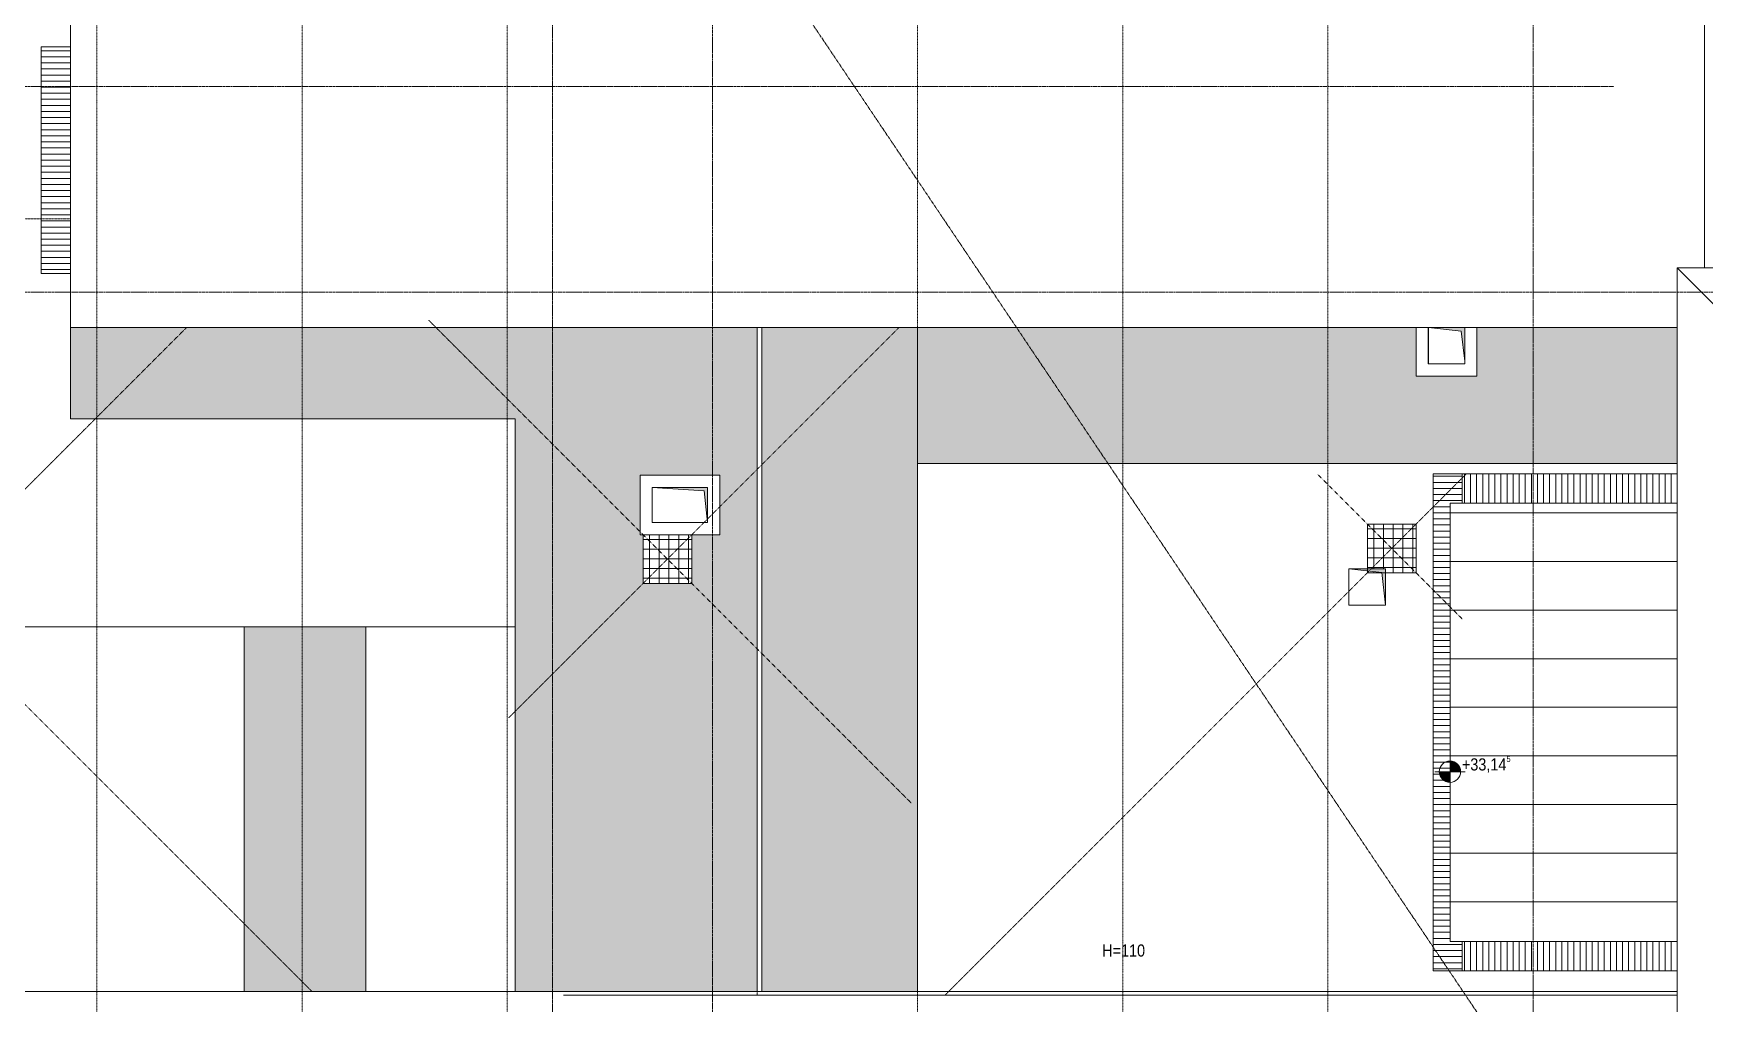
# Model space of a CAD drawing. Header units: centimetres. Extents: x -4512 to 25286, y -2765 to 13485.
# Drawn here: x 17873 to 19247, y 10356 to 11154 of the extents above; entities that cross this region are included whole.
import ezdxf

# ---------------------------------------------------------------- set-up
doc = ezdxf.new("R2010")
doc.units = ezdxf.units.CM
for name, pattern in [('_3D Schnittbereich_', [0.6000000000000001, 0.4, -0.2]), ('_Schnittlinie_', [0.6, 0.3, -0.1, 0.1, -0.1]), ('DB_Strichpunkt', [0.28, 0.15, -0.065, 0, -0.065]), ('Rasterlinie', [2.2225, 1.27, -0.3175000000000001, 0.3175000000000001, -0.3175000000000001]), ('Verdeckt 0_5', [0.10584, 0.05292, -0.05292])]:
    doc.linetypes.add(name, pattern=pattern)
for name, color, linetype, lineweight in [('A-AREA', 7, 'Continuous', 9), ('A-DETL-GENF', 7, 'Continuous', 9), ('A-DETL-THIN', 7, 'Continuous', 5), ('A-FLOR', 7, 'Continuous', 9), ('A-FLOR-HRAL', 7, 'Continuous', 9), ('A-FLOR-PATT', 7, 'Continuous', 9), ('A-GENM', 7, 'Continuous', 9), ('A-ROOF', 7, 'Continuous', 9), ('A-ROOF-PATT', 7, 'Continuous', 9), ('G-ANNO-DIMS', 7, 'Continuous', 5), ('I-WALL', 7, 'Continuous', 9), ('S-GRID', 7, 'Continuous', 5), ('Text', 7, 'Continuous', 5)]:
    doc.layers.add(name, color=color, linetype=linetype, lineweight=lineweight)
doc.layers.add('A-DETL', color=251, linetype='Continuous', lineweight=9, true_color=0x4f4f4f)
doc.layers.add('G-ANNO-SYMB', color=9, linetype='_3D Schnittbereich_', lineweight=5, true_color=0xc0c0c0)
doc.styles.add('Arial Unicode MS_1', font='ARIALUNI.ttf', dxfattribs={"width": 0.85, "height": 9.999999999999998})
pattern_1 = [(90, (0, 0), (-5, 3e-16), [])]

# ---------------------------------------------------------------- blocks, each defined once
blk = doc.blocks.new('062_HNP_Attikaverblechung - 062_Attikaverblechung-14013498-DD - FOK AF 300')
at = {"layer": 'A-GENM', "lineweight": 5}
for p, q in [((6.193e-13, -8.46e-13), (1085.488907492979, -8.46e-13)), ((1039.488907492979, -46.00000000000082), (1085.488907492979, -8.528e-13)), ((1039.488907492979, -46.00000000000086), (14.03172891587576, -46.00000000000086))]:
    blk.add_line(p, q, dxfattribs=at)
blk = doc.blocks.new('062_HNP_Attikaverblechung - 062_Attikaverblechung-6713852-DD - FOK AF 300')
at = {"layer": 'A-GENM', "lineweight": 5}
blk.add_line((3249.097217365107, -46.00000000000086), (2.465829611048702, -46.00000000000086), dxfattribs=at)
blk = doc.blocks.new('062_HNP_Attikaverblechung - 062_Attikaverblechung-14013504-DD - FOK AF 300')
at = {"layer": 'A-GENM', "lineweight": 5}
for p, q in [((6.091e-13, -8.46e-13), (527.2997925750102, -8.46e-13)), ((46.0000000000007, -46.00000000000086), (6.226e-13, -8.325e-13)), ((573.29979257501, -46.00000000000082), (527.2997925750102, -8.054e-13)), ((573.29979257501, -46.00000000000086), (46.0000000000007, -46.00000000000086))]:
    blk.add_line(p, q, dxfattribs=at)
blk = doc.blocks.new('Typ des oberen Holms - Oberer Geländerholm_Innen_-6970610-DD - FOK AF 300')
at = {"layer": 'A-FLOR-HRAL'}
for p, q in [((31791.44532210947, 10366.41409288959), (31791.44532210947, 10912.41409288946)), ((31795.44532210947, 10912.41409288946), (31795.44532210947, 10366.41409288959))]:
    blk.add_line(p, q, dxfattribs=at)
blk = doc.blocks.new('Typ des oberen Holms - Oberer Geländerholm_Innen_-V1-DD - FOK AF 300')
at = {"layer": 'A-FLOR-HRAL'}
for p, q in [((31791.44532210947, 10366.41409288959), (31791.44532210947, 10912.41409288946)), ((31795.44532210947, 10366.41409288959), (31795.44532210947, 10912.41409288946))]:
    blk.add_line(p, q, dxfattribs=at)
blk = doc.blocks.new('HNP_BD_Symbol - BD_Symbol-8609981-DD - FOK AF 300')
at = {"layer": 'A-DETL-GENF', "true_color": 0xc0c0c0}
blk.add_hatch(color=9, dxfattribs=at).paths.add_polyline_path([(27.73875985363659, -0.251248905116995), (4.626008e-10, -0.251248905116995), (4.621677e-10, -29.99999999996416), (2.999999999986323, -2.999999999966399), (23.91319806139718, -0.6763113264766889)])
at = {"layer": 'A-DETL-GENF'}
for p, q in [((-1.218e-13, -30.0000000000019), (2.999999999999941, -2.999999999999984)), ((2.99999999999994, -2.999999999999988), (27.73875985364907, -0.2512489051500661))]:
    blk.add_line(p, q, dxfattribs=at)
at = {"layer": 'A-GENM'}
blk.add_line((29.99999999999985, -30.0000000000019), (-1.218e-13, -30.0000000000019), dxfattribs=at)
blk = doc.blocks.new('HNP_BD_Symbol - BD_Symbol-17368624-DD - FOK AF 300')
at = {"layer": 'A-DETL-GENF', "true_color": 0xc0c0c0}
blk.add_hatch(color=9, dxfattribs=at).paths.add_polyline_path([(28.99999999985523, 3.85501e-11), (2.2982772e-09, 3.37855e-11), (1.806222e-10, -45.49999999976442), (2.899999999987646, -2.899999997636525), (19.03046773593304, -1.107725807083215)])
at = {"layer": 'A-DETL-GENF'}
for p, q in [((-1.218e-13, -45.50000000019567), (2.89999999999994, -2.899999999999991)), ((2.89999999999994, -2.899999999999991), (28.99999999999944, -2.37e-14))]:
    blk.add_line(p, q, dxfattribs=at)
blk = doc.blocks.new('HNP-Rigol - Rigol-11358070-DD - FOK AF 300')
at = {"layer": 'A-GENM', "lineweight": 5}
for p, q in [((-93.20187588202604, -11.99999999999964), (-93.20187588202604, 12.00000000000022)), ((-93.20187588202604, 12.00000000000022), (93.20187588202607, 12.00000000000022)), ((93.20187588202606, 12.00000000000022), (93.20187588202606, -11.99999999999964))]:
    blk.add_line(p, q, dxfattribs=at)
blk = doc.blocks.new('HNP-Rigol - Rigol-16623609-DD - FOK AF 300')
at = {"layer": 'A-GENM', "lineweight": 5}
h = blk.add_hatch(dxfattribs=at)
h.set_pattern_fill('FP_5', color=256, style=0, pattern_type=2)
h.set_pattern_definition(pattern_1)
h.paths.add_polyline_path([(-204.2499999999891, -12.00000000002932), (-180.2499999989481, -12.00000000002932), (-180.2499999989481, -2.000000000021203), (180.2500000000136, -2.000000000021203), (180.2807475465973, -12.00000000002932), (204.2500000000112, -12.00000000002932), (204.2500000000112, 11.99999999996955), (-204.2499999999891, 11.99999999996955)])
for p, q in [((204.2499999999999, 12.00000000000022), (-204.25, 12.00000000000022)), ((-204.25, 12.00000000000022), (-204.25, -12.00000000000019)), ((-204.25, 12.00000000000022), (204.2500000000001, 12.00000000000022)), ((-204.25, -11.99999999999964), (-204.25, 12.00000000000022)), ((204.2499999999999, -12.00000000000019), (204.2499999999999, 12.00000000000022)), ((204.25, 12.00000000000022), (204.25, -11.99999999999964)), ((-204.25, -12.00000000000019), (-180.249999998959, -12.00000000000019)), ((-180.249999998959, -11.99999999999964), (-204.25, -11.99999999999964)), ((180.2500000000025, -12.00000000000019), (204.2499999999999, -12.00000000000019)), ((204.25, -11.99999999999964), (180.2500000000026, -11.99999999999964))]:
    blk.add_line(p, q, dxfattribs=at)
blk = doc.blocks.new('HNP-Rigol - Rigol-13481191-DD - FOK AF 300')
at = {"layer": 'A-GENM', "lineweight": 5}
h = blk.add_hatch(dxfattribs=at)
h.set_pattern_fill('FP_5', color=256, style=0, pattern_type=2)
h.set_pattern_definition(pattern_1)
h.paths.add_polyline_path([(-53.9264942298835, 11.99999999998948), (-87.20840352629027, 11.99999999998948), (-87.20840352629027, -12.00000000001113), (89.67423313727096, -12.00000000001113), (89.67423313727096, 11.99999999998948), (-10.98473410251057, 11.99999999998948)])
for p, q in [((89.67423313730642, 12.00000000000022), (-87.20840352626333, 12.00000000000022)), ((-87.20840352626333, 12.00000000000022), (89.67423313730656, 12.00000000000022)), ((89.67423313730642, -12.00000000000019), (89.67423313730642, 12.00000000000022)), ((89.67423313730654, 12.00000000000022), (89.67423313730654, -11.99999999999964))]:
    blk.add_line(p, q, dxfattribs=at)
blk = doc.blocks.new('HNP-Rigol - Rigol-V38-DD - FOK AF 300')
at = {"layer": 'A-GENM', "lineweight": 5}
h = blk.add_hatch(dxfattribs=at)
h.set_pattern_fill('FP_5', color=256, style=0, pattern_type=2)
h.set_pattern_definition(pattern_1)
h.paths.add_polyline_path([(71.07450862170666, 11.99999999998514), (-87.20840352629027, 11.96925245340145), (-87.20840352629027, -12.000000000012), (89.67423313727096, -12.00000000001243), (89.67423313727096, 11.99999999964036), (71.6742331372716, 11.99999999998514)])
for p, q in [((89.67423313730642, -12.00000000000019), (89.67423313730642, 12.00000000000022)), ((89.67423313730654, 12.00000000000022), (89.67423313730654, -11.99999999999964)), ((-87.20840352626333, -12.00000000000019), (89.67423313730642, -12.00000000000019)), ((89.67423313730654, -11.99999999999964), (-87.20840352626333, -11.99999999999964))]:
    blk.add_line(p, q, dxfattribs=at)
blk = doc.blocks.new('HNP_BD_Symbol - BD_Symbol-V55-DD - FOK AF 300')
at = {"layer": 'A-DETL-GENF', "true_color": 0xc0c0c0}
blk.add_hatch(color=9, dxfattribs=at).paths.add_polyline_path([(29.99999999998711, 3.89832e-11), (-1.21281e-11, 3.89832e-11), (-1.21281e-11, -29.99999999996286), (2.999999999988056, -2.999999999960768)])
at = {"layer": 'A-DETL-GENF'}
for p, q in [((29.99999999999945, -1.151e-13), (-1.218e-13, -1.151e-13)), ((-1.218e-13, -1.151e-13), (-1.218e-13, -30.0000000000019)), ((-1.218e-13, -30.0000000000019), (2.999999999999941, -2.999999999999984)), ((2.99999999999994, -2.999999999999988), (29.99999999999944, -2.33e-14))]:
    blk.add_line(p, q, dxfattribs=at)
at = {"layer": 'A-GENM'}
for p, q in [((-1.218e-13, 0), (-1.218e-13, -30.0000000000019)), ((29.99999999999985, 0), (-1.218e-13, 0)), ((29.99999999999985, 0), (29.99999999999985, -30.0000000000019)), ((29.99999999999985, -30.0000000000019), (-1.218e-13, -30.0000000000019))]:
    blk.add_line(p, q, dxfattribs=at)
blk = doc.blocks.new('Höhenkoten - Roh-32967-DD - FOK AF 300')
at = {"layer": 'G-ANNO-DIMS'}
h = blk.add_hatch(color=256, dxfattribs=at)
edge = h.paths.add_edge_path()
edge.add_arc((-0.0027363332696677, -1.1e-15), 0.1755155214602179, 89.10670749709578, 180.0000000000002, ccw=False)
edge.add_line((6e-16, 0.1754941900852822), (4e-16, -1.1e-15))
edge.add_line((4e-16, -1.1e-15), (-0.1782518547298856, -6e-16))
h = blk.add_hatch(color=256, dxfattribs=at)
edge = h.paths.add_edge_path()
edge.add_arc((-0.0027363332696677, 3e-16), 0.1755155214602181, 270.89329250290405, 359.99999999999847, ccw=False)
edge.add_line((2e-16, -0.1754941900852832), (4e-16, -1e-15))
edge.add_line((4e-16, -1e-15), (0.1727791881905504, -3.3e-15))
for p, q in [((-0.2527363332696674, 0), (0.2472636667303326, 0)), ((-0.2014091323909538, 0), (0.1981284657474312, 0)), ((8e-16, 0.2549520929039358), (0, -0.2549520929039358)), ((4e-16, -1.1e-15), (6e-16, 0.1754941900852822)), ((-0.1782518547298856, -6e-16), (4e-16, -1.1e-15)), ((0.1727791881905504, -3.3e-15), (4e-16, -1e-15)), ((4e-16, -1e-15), (2e-16, -0.1754941900852832))]:
    blk.add_line(p, q, dxfattribs=at)
blk.add_circle((-0.0027363332696675, 0), 0.1755155214602182, dxfattribs=at)
for centre, radius, start, end in [((-0.0027363332696677, -1.1e-15), 0.1755155214602179, 89.10670749709544, 179.9999999999998), ((-0.0027363332696677, 3e-16), 0.1755155214602181, 270.8932925029036, 359.9999999999981)]:
    blk.add_arc(centre, radius, start, end, dxfattribs=at)

msp = doc.modelspace()

# ---------------------------------------------------------------- hatches: boundary and pattern name
at = {"layer": 'A-DETL-GENF', "lineweight": 5}
h = msp.add_hatch(dxfattribs=at)
h.set_pattern_fill('FP_150', color=256, style=0, pattern_type=2)
h.set_pattern_definition([(0, (12279.38025229197, 2058.914), (0, 8), []), (90, (12279.38025229197, 2058.914), (-8, 5e-16), [])])
h.paths.add_polyline_path([(18984.88755823032, 10710.7043962642), (19010.13797253736, 10710.7043962642), (19010.13797253736, 10750.7043962642), (18970.13797253737, 10750.7043962642), (18970.13797253737, 10713.914092892), (18984.88755823032, 10713.914092892)])
h.paths.add_polyline_path([(18970.13797253737, 10710.7043962642), (18981.91085785563, 10710.7043962642), (18981.88755823031, 10710.914092892), (18970.13797253737, 10712.21960241343), (18970.13797253737, 10710.914092892)])
h = msp.add_hatch(dxfattribs=at)
h.set_pattern_fill('FP_152', color=256, style=0, pattern_type=2)
h.set_pattern_definition([(0, (11683.63125229197, 2050.124), (0, 8), []), (90, (11683.63125229197, 2050.124), (-8, 5e-16), [])])
h.paths.add_polyline_path([(18414.38925987067, 10701.91409288952), (18414.38925987067, 10741.91409288952), (18374.38925987067, 10741.91409288952), (18374.38925987067, 10701.91409288952), (18406.86895755213, 10701.91409288952)])
at = {"layer": 'A-FLOR-PATT', "true_color": 0xeef1d8}
h = msp.add_hatch(color=254, dxfattribs=at)
h.paths.add_polyline_path([(15996.59081027089, 10366.41409288959), (16258.69272080971, 10366.4140928896), (16258.69272080971, 11258.64307972818), (17020.82481850425, 11258.64307972818), (17020.82481850425, 11397.41409288946), (17038.32410125745, 11397.41409288947), (17038.32410125745, 11684.16409288946), (15978.38925988319, 11684.16409288946), (15978.38925988319, 10880.91409288349), (16047.38925988318, 10880.91409288348), (16047.38925988318, 10840.91409288348), (16007.38925988318, 10840.91409288348), (16007.38925988318, 10820.91409288348), (15978.38925988319, 10820.91409288348), (15978.38925988319, 10366.41409288959)])
h.paths.add_polyline_path([(17131.30090584521, 10366.41409288959), (17131.30090584521, 10647.15371337579), (17031.22715797567, 10647.15371337579), (17031.22715797567, 10366.41409288959), (17129.2221912896, 10366.41409288959)])
h.paths.add_polyline_path([(18129.23021410232, 10366.41409288959), (18146.27084588423, 10366.41409288959), (18146.27084588423, 10666.21653746148), (18046.1970980147, 10666.21653746148), (18046.1970980147, 10366.41409288959)])
h.paths.add_polyline_path([(18269.17772896189, 10366.41409288959), (18468.06857440147, 10366.41409288959), (18468.06857440147, 10912.41409288946), (17903.38925988042, 10912.41409288904), (17903.38925988042, 10837.2131744621), (18269.1777289619, 10837.2131744621), (18269.17772896189, 10395.01247829866)])
h.paths.add_polyline_path([(18600.13925987919, 10366.41409288959), (18600.13925987919, 10912.41409288945), (18472.06857440147, 10912.41409288946), (18472.06857440147, 10366.41409288959), (18504.23322265709, 10366.41409288959)])
h.paths.add_polyline_path([(16456.30090584279, 10366.41409288959), (16456.30090584279, 10666.2165374615), (16356.22715797326, 10666.2165374615), (16356.22715797326, 10366.4140928896), (16379.21617418006, 10366.41409288959)])
h.paths.add_polyline_path([(17131.30090584521, 10657.15371337579), (17131.30090584521, 10666.2165374615), (17031.22715797567, 10666.2165374615), (17031.22715797567, 10657.15371337579), (17129.2221912896, 10657.15371337579)])
h.paths.add_polyline_path([(18414.38925987067, 10701.91409288952), (18374.38925987067, 10701.91409288952), (18374.38925987067, 10741.91409288952), (18371.88925987556, 10741.91409288952), (18371.88925987556, 10790.91409288952), (18437.38925987556, 10790.91409288952), (18437.38925987556, 10741.91409288952), (18414.38925987067, 10741.91409288952), (18414.38925987067, 10719.67786859526)])
h.paths.add_polyline_path([(17030.82481850426, 11258.64307972818), (17038.32410125745, 11258.64307972818), (17038.32410125745, 11387.41409288946), (17030.82481850426, 11387.41409288946), (17030.82481850426, 11259.74745724903)])
h.paths.add_polyline_path([(18129.23021410232, 11258.91409289009), (18430.39050878765, 11258.91409289009), (18430.39050878765, 11304.91409288924), (18495.89050878764, 11304.91409288924), (18495.89050878764, 11309.91409288987), (19105.39050878805, 11309.91409288987), (19105.39050878805, 11339.91409288986), (19065.39050878805, 11339.91409288986), (19065.39050878805, 11379.91409288987), (19170.89050878804, 11379.91409288987), (19170.89050878804, 11292.91409289009), (19752.32044021227, 11292.91409289009), (19752.32044021227, 11558.58970588137), (19764.32044021227, 11558.58970588137), (19764.32044021227, 11558.66409288946), (19764.25162054168, 11558.66409288946), (19764.25162054168, 11684.16409288946), (18369.60990278354, 11684.16409288946), (18369.60990278354, 11267.39427736654), (18364.60990278354, 11267.39427736654), (18364.60990278354, 11684.16409288946), (17742.24518405668, 11684.16409288946), (17742.24518405668, 11397.41409288947), (17767.38925987984, 11397.41409288946), (17767.38925987984, 11379.91409289013), (17860.88929042805, 11379.91409289013), (17860.88929042805, 11339.91409289013), (17820.89050878748, 11339.91409289013), (17820.89050878748, 11309.91409289014), (17767.38925987984, 11309.91409289014), (17767.38925987984, 11258.91409289009), (18004.22921125072, 11258.91409289009)])
h.paths.add_polyline_path([(17742.24518405668, 11258.91409289009), (17757.38925987983, 11258.91409289009), (17757.38925987983, 11309.91409289014), (17755.39050878747, 11309.91409289014), (17755.39050878747, 11379.91409289013), (17757.38925987983, 11379.91409289013), (17757.38925987983, 11387.41409288946), (17742.24518405668, 11387.41409288946), (17742.24518405668, 11268.35270385336)])
h.paths.add_polyline_path([(16744.88931255924, 11311.41389402181), (16674.88931255924, 11311.41389402181), (16674.88931255924, 11376.91389402179), (16704.88931255924, 11376.91389402179), (16704.88931255924, 11416.91389402179), (16744.88931255924, 11416.91389402179), (16744.88931255924, 11312.16409288947)])
at = {"layer": 'A-FLOR-PATT', "lineweight": 5, "true_color": 0xeef1d8}
h = msp.add_hatch(color=254, dxfattribs=at)
h.paths.add_polyline_path([(18600.13925987919, 10800.41409288946), (19225.02064763723, 10800.41409288946), (19225.02064763723, 10912.41409288946), (19060.13801097368, 10912.41409288946), (19060.13801097368, 10872.41409288993), (19010.13801097367, 10872.41409288993), (19010.13801097367, 10912.41409288946), (18600.13925987919, 10912.41409288946), (18600.13925987919, 10810.48260047863)])
h.paths.add_polyline_path([(19020.13801097367, 10882.41409288993), (19020.38925987883, 10882.41409288993), (19020.38925987883, 10912.41409288946), (19020.13801097367, 10912.35837749144), (19020.13801097367, 10882.4320285643)])
at = {"layer": 'A-GENM', "lineweight": 5}
h = msp.add_hatch(dxfattribs=at)
h.set_pattern_fill('FP_7', color=256, style=0, pattern_type=2)
h.set_pattern_definition([(180, (17891.38925229197, 11049.991), (-6e-16, -5), [])])
h.paths.add_polyline_path([(17879.38925988036, 10956.78909288952), (17903.38925988042, 10956.78909288952), (17903.38925988042, 11143.19284465357), (17879.38925988036, 11143.19284465357), (17879.38925988036, 10983.28429948615)])
at = {"layer": 'A-ROOF-PATT', "lineweight": 5}
h = msp.add_hatch(dxfattribs=at)
h.set_pattern_fill('FP_8', color=256, style=0, pattern_type=2)
h.set_pattern_definition([(0, (-13025.02174770803, 0), (0, 40), [])])
h.paths.add_polyline_path([(19062.88925987882, 10407.41409288952), (19225.02064763723, 10407.41409288952), (19225.02064763723, 10767.91409288848), (19038.13801097367, 10767.91409288848), (19038.13801097367, 10407.41409288952), (19048.13801097368, 10407.41409288952)])

# ---------------------------------------------------------------- linework, layer by layer
at = {"layer": 'A-AREA'}
msp.add_line((18308.91895202523, 10363.41409288957), (19225.02064763721, 10363.41409288957), dxfattribs=at)
at = {"layer": 'A-DETL', "color": 7, "linetype": 'Verdeckt 0_5', "lineweight": 5}
for p, q in [((18101.88924685809, 10366.41409288958), (17466.49406481809, 11001.80922189695)), ((17522.03567171084, 11001.80922189695), (17903.38925988039, 11001.80922189695)), ((17522.03567171084, 11001.80922189695), (17903.38925988039, 11001.80922189695)), ((18197.88943915872, 10918.41409288903), (18594.89061966256, 10521.41294209015)), ((17452.88929944101, 10366.41409288958), (17998.88924171711, 10912.41409288903)), ((18263.92908874522, 10591.45367228523), (18584.889480036, 10912.41409288945)), ((18468.13988433511, 10903.64627169372), (18468.13988433511, 10363.41409288957)), ((18622.8477516839, 10363.41409288957), (19051.34770638256, 10791.91409288943)), ((19048.13801097364, 10672.70436099951), (18928.92826913399, 10791.91409288943))]:
    msp.add_line(p, q, dxfattribs=at)
at = {"layer": 'A-DETL-THIN'}
for p, q in [((19010.13797253733, 10750.70439626419), (18970.13797253733, 10750.70439626419)), ((18970.13797253733, 10750.70439626419), (18970.13797253733, 10710.70439626418)), ((19010.13797253733, 10710.70439626418), (19010.13797253733, 10750.70439626419)), ((18414.38925987065, 10741.91409288951), (18374.38925987065, 10741.91409288951)), ((18374.38925987065, 10741.91409288951), (18374.38925987065, 10701.91409288951)), ((18414.38925987065, 10701.91409288951), (18414.38925987065, 10741.91409288951)), ((18970.13797253733, 10710.70439626418), (19010.13797253733, 10710.70439626418)), ((18374.38925987065, 10701.91409288951), (18414.38925987065, 10701.91409288951))]:
    msp.add_line(p, q, dxfattribs=at)
at = {"layer": 'A-FLOR'}
for p, q in [((17903.38925988039, 10912.41409288945), (17903.38925988039, 11169.41409288944)), ((19247.4559454526, 11169.41409288944), (19247.4559454526, 10961.41409288945)), ((19225.02064763721, 10912.41409288945), (17903.38925988039, 10912.41409288945))]:
    msp.add_line(p, q, dxfattribs=at)
at = {"layer": 'A-FLOR', "color": 254, "lineweight": 5, "true_color": 0xcfcfcf}
for p, q in [((17879.38925988033, 10956.78909288951), (17879.38925988033, 11143.19284465356)), ((17879.38925988033, 11143.19284465356), (17903.38925988033, 11143.19284465356)), ((17903.38925988033, 10956.78909288951), (17879.38925988033, 10956.78909288951)), ((17903.38925988033, 10912.41409288944), (17903.38925988033, 10837.21317446208)), ((18600.13925987917, 10912.41409288944), (18600.13925987917, 10366.41409288958)), ((19020.38925987879, 10882.41409288992), (19020.38925987879, 10912.41409288944)), ((17903.38925988033, 10837.21317446208), (18269.17772896186, 10837.21317446208)), ((18269.17772896186, 10837.21317446208), (18269.17772896186, 10366.41409288959)), ((18600.13925987917, 10800.41409288945), (19225.02064763721, 10800.41409288945)), ((17767.38925987981, 10666.21653746147), (18269.17772896186, 10666.21653746147)), ((18046.19709801467, 10666.21653746148), (18046.19709801467, 10366.41409288959)), ((18146.27084588421, 10366.41409288959), (18146.27084588421, 10666.21653746148))]:
    msp.add_line(p, q, dxfattribs=at)
at = {"layer": 'A-GENM', "lineweight": 5}
for p, q in [((17879.38925988033, 11143.19284465356), (17879.38925988033, 10956.78909288951)), ((17903.38925988033, 11143.19284465356), (17879.38925988033, 11143.19284465356)), ((17879.38925988033, 10956.78909288951), (17903.38925988033, 10956.78909288951))]:
    msp.add_line(p, q, dxfattribs=at)
at = {"layer": 'A-ROOF'}
for p, q in [((19038.13801097364, 10407.41409288951), (19038.13801097364, 10767.91409288847)), ((19038.13801097364, 10767.91409288847), (19225.02064763721, 10767.91409288847)), ((19225.02064763721, 10407.41409288951), (19038.13801097364, 10407.41409288951))]:
    msp.add_line(p, q, dxfattribs=at)
at = {"layer": 'G-ANNO-SYMB', "color": 174, "linetype": '_Schnittlinie_', "lineweight": 13, "true_color": 0x000099}
msp.add_line((18299.77111329185, 12233.1259492549), (18299.77111329182, 10142.4147568959), dxfattribs=at)
at = {"layer": 'I-WALL'}
for p, q in [((19010.13801097364, 10872.41409288992), (19010.13801097364, 10912.41409288945)), ((19020.13801097364, 10912.41409288945), (19020.13801097364, 10882.41409288992)), ((19050.13801097364, 10882.41409288992), (19050.13801097364, 10912.41409288945)), ((19060.13801097364, 10912.41409288945), (19060.13801097364, 10872.41409288992)), ((19020.13801097364, 10882.41409288992), (19050.13801097364, 10882.41409288992)), ((19060.13801097364, 10872.41409288992), (19010.13801097364, 10872.41409288992)), ((18371.88925987554, 10741.91409288951), (18371.88925987554, 10790.91409288951)), ((18371.88925987554, 10790.91409288951), (18437.38925987554, 10790.91409288951)), ((18437.38925987554, 10790.91409288951), (18437.38925987554, 10741.91409288951)), ((18381.88925987554, 10780.91409288951), (18381.88925987554, 10751.91409288951)), ((18427.38925987554, 10780.91409288951), (18381.88925987554, 10780.91409288951)), ((18427.38925987554, 10751.91409288951), (18427.38925987554, 10780.91409288951)), ((18381.88925987554, 10751.91409288951), (18427.38925987554, 10751.91409288951)), ((18437.38925987554, 10741.91409288951), (18371.88925987554, 10741.91409288951))]:
    msp.add_line(p, q, dxfattribs=at)
at = {"layer": 'S-GRID', "linetype": 'Rasterlinie'}
for p, q in [((19106.38925987918, 12643.97204820204), (19106.38925987918, 9972.305404080018)), ((18431.38925987917, 12262.09450257728), (18431.38925987917, 9972.30540408002)), ((18332.81762667527, 11430.74581376439), (20310.24614503817, 8491.054151608863)), ((15652.96907194029, 11110.41409288946), (19172.84096204874, 11110.41409288945)), ((15652.96907194029, 10941.41409288944), (19863.12312949382, 10941.41409288943))]:
    msp.add_line(p, q, dxfattribs=at)
at = {"layer": 'S-GRID', "color": 8, "linetype": 'DB_Strichpunkt', "true_color": 0x808080}
for p, q in [((17925.13925987917, 12015.8284718089), (17925.13925987916, 10123.1543328566)), ((18093.88925987917, 12015.8284718089), (18093.88925987917, 10123.1543328566)), ((18262.63925987917, 12015.8284718089), (18262.63925987917, 10123.1543328566)), ((18600.13925987917, 12015.8284718089), (18600.13925987917, 10123.15433285659)), ((18768.88925987917, 12015.8284718089), (18768.88925987917, 10123.15433285659)), ((18937.63925987917, 12015.8284718089), (18937.63925987917, 10123.15433285659))]:
    msp.add_line(p, q, dxfattribs=at)

# ---------------------------------------------------------------- block references
at = {"layer": 'A-FLOR-HRAL'}
for name in ['Typ des oberen Holms - Oberer Geländerholm_Innen_-6970610-DD - FOK AF 300', 'Typ des oberen Holms - Oberer Geländerholm_Innen_-V1-DD - FOK AF 300']:
    msp.add_blockref(name, (-13323.37674770803, 0), dxfattribs=at)
at = {"layer": 'A-GENM', "lineweight": 5, "rotation": 90}
msp.add_blockref('HNP-Rigol - Rigol-11358070-DD - FOK AF 300', (17891.38925988033, 11049.99096877154), dxfattribs=at)
at = {"layer": 'A-GENM'}
for name, p, rotation in [('062_HNP_Attikaverblechung - 062_Attikaverblechung-14013498-DD - FOK AF 300', (19225.02064763721, 9875.925185396469), 90), ('HNP_BD_Symbol - BD_Symbol-8609981-DD - FOK AF 300', (19050.38925987875, 10912.41409288992), 270.0000000000005), ('HNP-Rigol - Rigol-16623609-DD - FOK AF 300', (19036.13801097365, 10587.66409288847), 90), ('HNP-Rigol - Rigol-V38-DD - FOK AF 300', (19137.81224411095, 10779.91409288847), 180), ('HNP_BD_Symbol - BD_Symbol-17368624-DD - FOK AF 300', (18427.3892598755, 10780.91409288951), 270.0000000000005), ('HNP_BD_Symbol - BD_Symbol-V55-DD - FOK AF 300', (18984.88755823024, 10713.91409289199), 270.0000000000005), ('HNP-Rigol - Rigol-13481191-DD - FOK AF 300', (19137.81224411095, 10395.41409288951), 180), ('062_HNP_Attikaverblechung - 062_Attikaverblechung-6713852-DD - FOK AF 300', (19227.48647724826, 10320.41409288957), 180)]:
    msp.add_blockref(name, p, dxfattribs=dict(at, rotation=rotation))
msp.add_blockref('062_HNP_Attikaverblechung - 062_Attikaverblechung-14013504-DD - FOK AF 300', (19225.02064763721, 10961.41409288945), dxfattribs=at)
at = {"layer": 'G-ANNO-DIMS', "extrusion": (0, 0, -1), "xscale": 49.99999999999998, "yscale": 49.99999999999998, "zscale": 49.99999999999998, "rotation": 180}
msp.add_blockref('Höhenkoten - Roh-32967-DD - FOK AF 300', (-19038.13801097363, 10547.09631319837), dxfattribs=at)

# ---------------------------------------------------------------- texts
at = {"layer": 'G-ANNO-DIMS', "insert": (19047.82069312781, 10560.07659424487), "char_height": 9.999999999999998, "width": 48.76156282998944, "attachment_point": 1, "line_spacing_factor": 1.117605392436879, "style": 'Arial Unicode MS_1'}
msp.add_mtext('+33,14\\A2\\H0.5x;\\S5^  ;\\H2x;', dxfattribs=at)
at = {"layer": 'Text', "insert": (18751.94375156966, 10405.0418003579), "char_height": 10, "width": 43.6118, "attachment_point": 1, "style": 'Arial Unicode MS_1'}
msp.add_mtext('H=110', dxfattribs=at)

doc.saveas('drawing.dxf')
